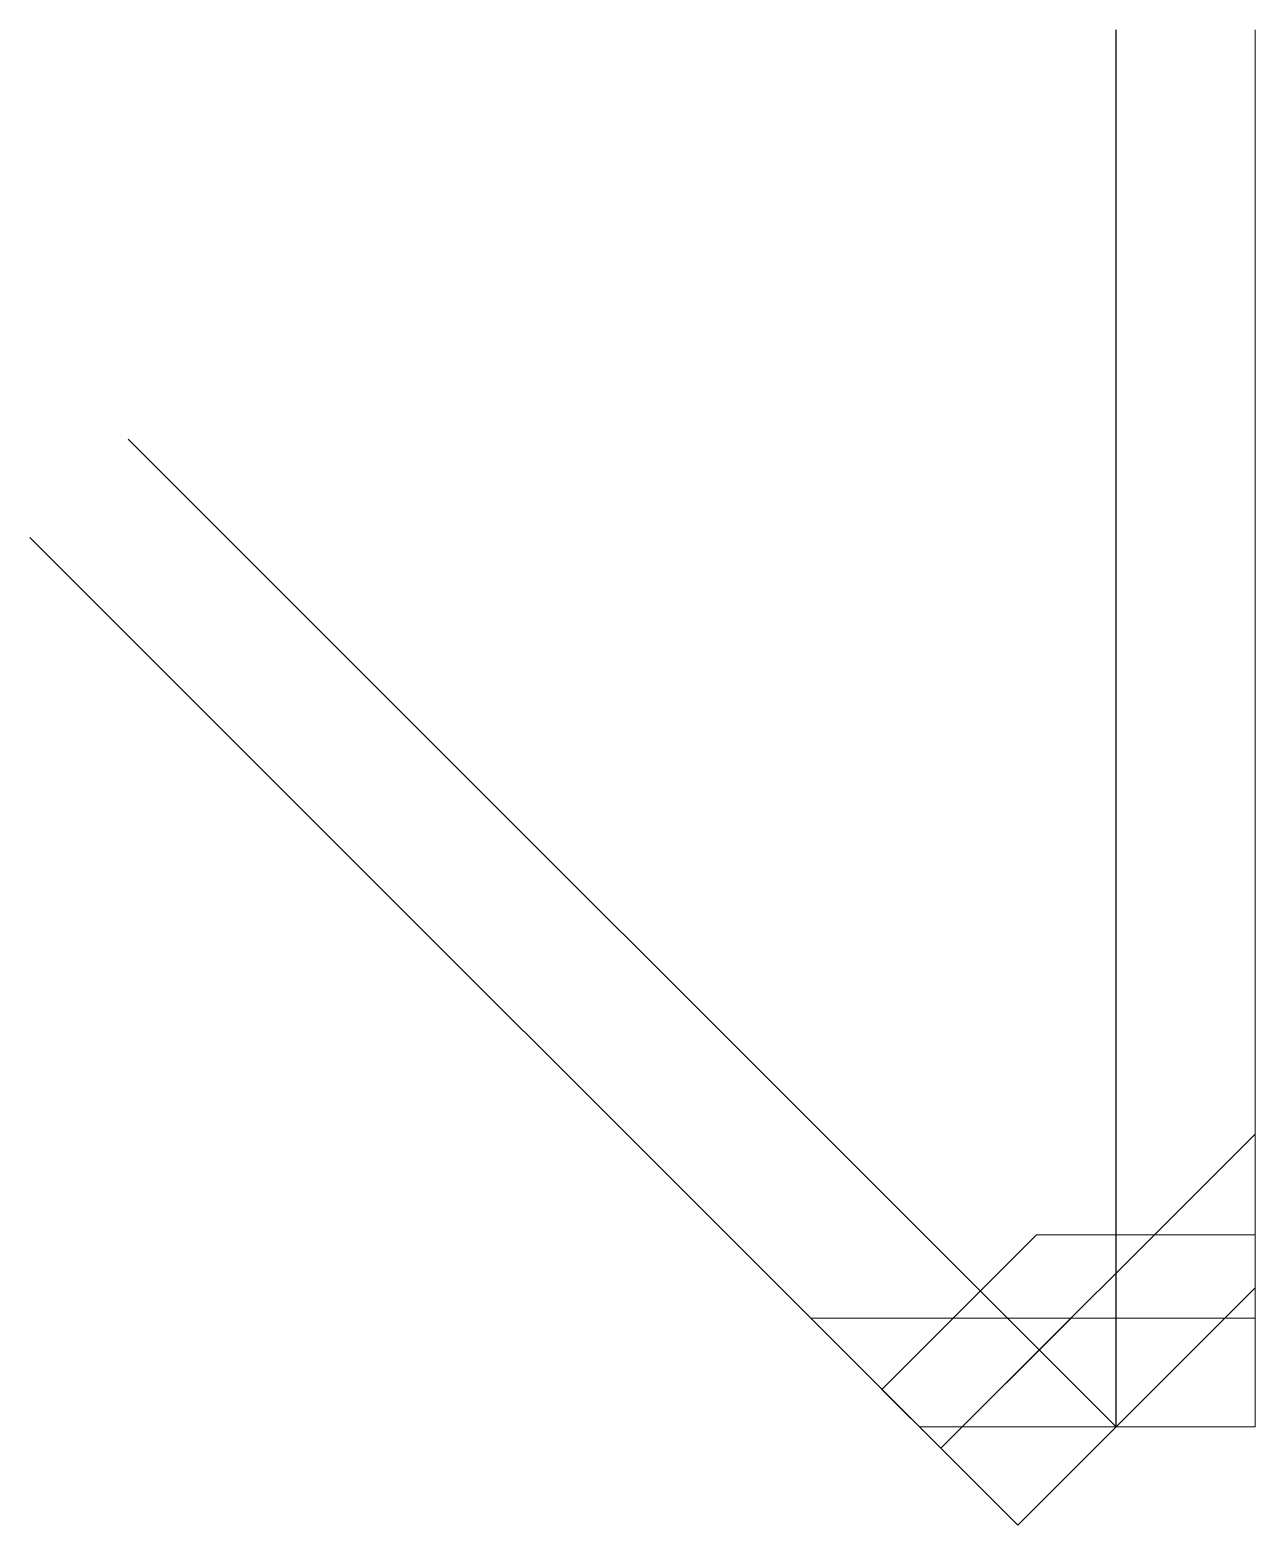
# Model space of a CAD drawing. Extents: x 1.5 to 28, y -62.5 to -30.2.
import ezdxf

# ---------------------------------------------------------------- set-up
doc = ezdxf.new("R2010")
doc.units = 0
doc.header["$MEASUREMENT"] = 0
for name, color, linetype in [('ALTDOLAP', 32, 'Continuous'), ('CAB_DOORS', 31, 'Continuous'), ('DIMENSIONS', 3, 'Continuous')]:
    doc.layers.add(name, color=color, linetype=linetype)

msp = doc.modelspace()

# ---------------------------------------------------------------- linework, layer by layer
for q in [(24.996, -30.173), (3.661, -39.01)]:
    msp.add_line((24.996, -60.346), q)
at = {"color": 130, "lineweight": 0}
for p, q in [((21.213, -60.811), (28, -54.024)), ((28, -58), (18.402, -58))]:
    msp.add_line(p, q, dxfattribs=at)
at = {"color": 2, "lineweight": 0}
for q in [(19.94, -59.538), (28, -56.2)]:
    msp.add_line((23.279, -56.2), q, dxfattribs=at)
at = {"lineweight": 0}
msp.add_line((24.996, -58), (24.996, -56.2), dxfattribs=at)
at = {"color": 3, "lineweight": 0}
for q in [(28, -57.342), (20.748, -60.346)]:
    msp.add_line((24.996, -60.346), q, dxfattribs=at)
at = {"lineweight": 0}
for points in [[(28, -60.346), (28, -30.173)], [(22.872, -62.47), (1.536, -41.134)]]:
    msp.add_lwpolyline(points, dxfattribs=at)
at = {"layer": 'ALTDOLAP', "lineweight": 0}
for points in [[(19.94, -59.538), (21.213, -60.811), (24.024, -58), (28, -58), (28, -56.2), (23.279, -56.2)], [(23.279, -56.2), (28, -56.2), (28, -58), (24.024, -58), (21.213, -60.811), (19.94, -59.538), (23.279, -56.2)]]:
    msp.add_lwpolyline(points, close=True, dxfattribs=at)
at = {"layer": 'ALTDOLAP', "lineweight": 0, "elevation": 72}
msp.add_lwpolyline([(23.279, -56.2), (28, -56.2), (28, -58), (24.024, -58), (21.213, -60.811), (19.94, -59.538), (23.279, -56.2)], close=True, dxfattribs=at)
at = {"layer": 'CAB_DOORS', "lineweight": 0}
msp.add_lwpolyline([(24.024, -58), (21.213, -60.811), (22.872, -62.47), (24.996, -60.346), (28, -60.346), (28, -58), (24.024, -58)], dxfattribs=at)
at = {"layer": 'CAB_DOORS', "lineweight": 0, "elevation": 72}
msp.add_lwpolyline([(24.024, -58), (28, -58), (28, -60.346), (24.996, -60.346), (22.872, -62.47), (21.213, -60.811), (24.024, -58)], close=True, dxfattribs=at)
at = {"layer": 'CAB_DOORS', "lineweight": 0}
msp.add_lwpolyline([(24.024, -58), (28, -58), (28, -60.346), (24.996, -60.346), (22.872, -62.47), (21.213, -60.811), (24.024, -58)], close=True, dxfattribs=at)
at = {"layer": 'DIMENSIONS', "lineweight": 0}
for q in [(22.872, -62.47), (28, -60.346)]:
    msp.add_line((24.996, -60.346), q, dxfattribs=at)

doc.saveas('drawing.dxf')
